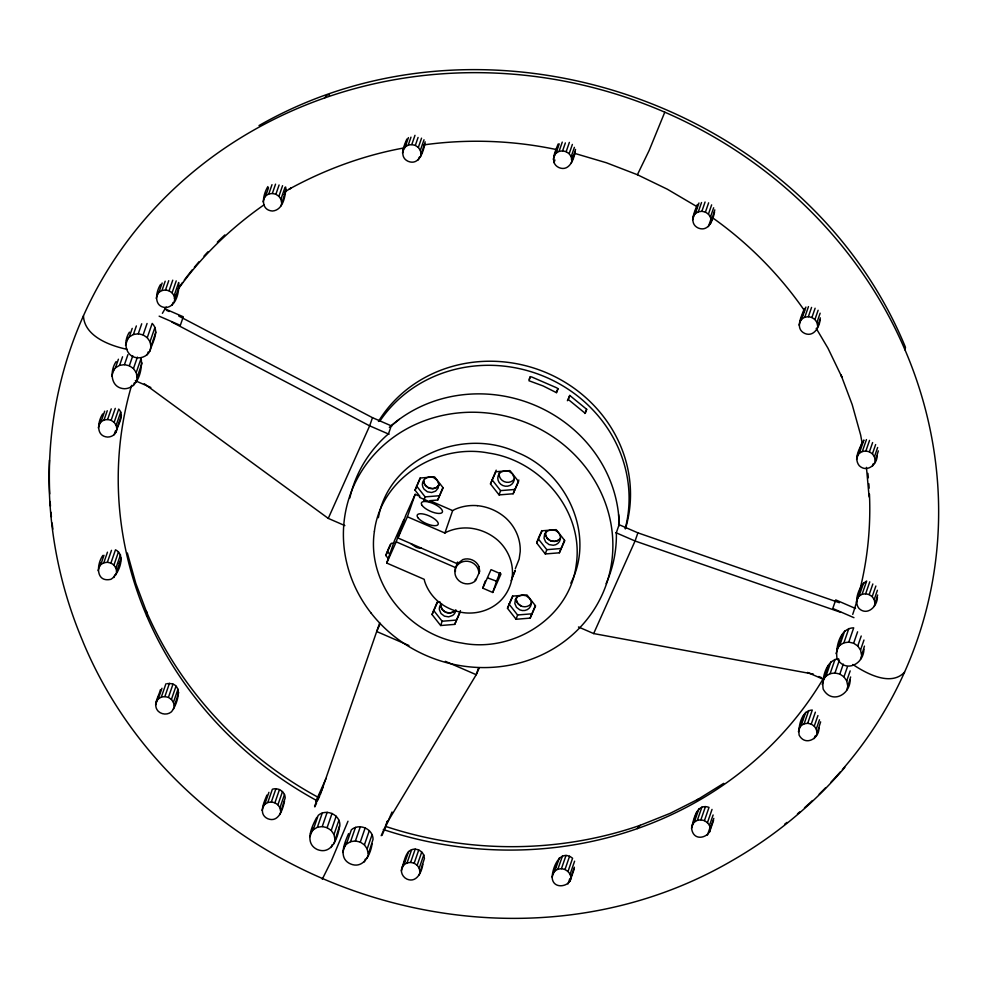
<?xml version="1.0" encoding="UTF-8"?>
<svg xmlns="http://www.w3.org/2000/svg" width="988" height="988" viewBox="0 0 988 988"><rect width="100%" height="100%" fill="white"/><g stroke="black" fill="none" stroke-linecap="round" stroke-linejoin="round"><path stroke-width="1.48" d="M49.462 460.124C46.831 521.849 58.527 583.809 82.547 640.681L83.4 642.817C184.83 885.211 500.78 992.891 728.983 862.438L730.984 861.277C773.975 836.762 812.704 805.047 844.839 767.38M455.394 571.509L455.394 568.471L457.58 562.024M83.449 315.851C84.375 336.315 109.878 345.714 127.168 349.357M146.595 615.709L146.977 613.029L135.801 583.352L127.341 552.971M905.07 349.987L905.453 347.319L904.6 345.183C803.17 102.789 487.22 -4.891 259.017 125.562M516.551 596.962L516.168 599.605L517.798 603.409L521.195 606.014M545.771 531.668L545.376 534.323L547.019 538.102L550.402 540.708L554.614 541.399A8.237 7.694 19.1 0 0 560.505 538.114M116.139 431.991L116.856 428.656L116.152 425.272L114.151 422.333L118.733 409.069C125.081 415.886 117.572 424.791 116.139 431.991C114.509 435.226 111.138 437.067 107.556 437.067C95.256 436.103 97.898 421.259 102.666 413.947M136.196 381.788L137.171 377.218L136.208 372.562L141.136 358.286C142.754 369.228 138.197 388.519 124.426 388.741C110.174 387.988 109.631 370.982 116.139 361.596M149.991 350.938L150.966 346.368L150.003 341.712L147.249 337.686L152.189 323.409C160.081 331.437 152.263 342.317 149.991 350.938C147.755 355.359 143.124 357.891 138.221 357.878C124.821 357.273 123.08 341.366 129.453 332.166M115.917 574.769C117.794 570.237 115.263 565.037 110.903 563.086L115.485 549.822C126.686 555.133 118.572 574.757 110.878 579.326C95.293 582.797 96.639 563.987 102.9 555.404M174.073 302.476L174.79 299.142L174.086 295.758L178.667 282.494C179.569 291.176 176.395 307.07 165.49 307.552C153.189 306.589 155.832 291.744 160.599 284.433M167.083 683.671C184.719 681.732 177.717 704.024 171.406 711.854C167.627 715.053 161.834 714.657 158.278 711.311C152.189 704.938 158.87 696.491 160.402 689.71M285.717 187.103C285.693 195.772 283.124 210.37 272.305 211.024C259.276 209.864 263.228 194.08 267.884 186.584M173.419 709.088L178.717 692.489M280.901 205.949L286.187 189.363M284.495 801.219C282.803 809.135 278.777 823.115 267.773 818.731C257.782 814.137 264.204 802.231 266.896 795.105M423.568 145.693L424.914 143.84C423.222 151.757 419.196 165.749 408.192 161.353C398.744 157.129 403.993 145.841 406.858 139.061M279.913 814.483L285.199 797.884C285.087 791.598 278.208 787.238 272.379 789.227L267.797 802.491L264.784 804.269L262.771 807.035M420.332 157.104L425.173 141.84M316.79 817.335C311.739 826.536 303.934 843.32 317.333 849.544C332.067 855.373 338.019 837.145 339.637 826.005M378.379 517.687C389.173 456.987 463.854 426.828 517.243 452.479C566.457 472.079 595.813 534.496 570.817 583.142M333.969 843.715L339.884 824.856C339.823 814.334 325.929 808.443 318.173 815.433L313.233 829.722L310.467 833.514M372.081 843.826C370.661 854.311 363.51 869.44 350.505 863.932C337.649 858.214 344.627 842.875 348.579 833.625M367.141 858.103L373.056 839.257C372.995 828.722 359.101 822.843 351.345 829.834L346.405 844.11L343.651 847.914M422.839 864.302C421.765 871.959 416.627 883.21 407.031 879.159C402.684 877.208 400.152 871.996 402.03 867.464C404.784 860.795 405.475 848.902 415.195 849.137C419.53 849.47 423.827 852.669 424.235 857.189M575.288 151.436C573.929 159.241 569.335 171.85 559.023 167.627C549.032 163.032 555.454 151.127 558.146 144.001M419.171 874.911L424.47 858.313M571.163 163.366L575.547 149.435M552.144 877.072C552.588 866.995 560.344 848.42 572.583 858.251L568.001 871.515C579.462 884.112 552.625 893.3 552.144 877.072L556.269 865.142M714.546 211.864C713.188 219.669 708.594 232.279 698.294 228.055C688.303 223.461 694.725 211.556 697.405 204.43M710.421 223.794L714.806 209.864M691.588 828.216C693.539 819.546 696.503 802.898 709.014 807.381L704.432 820.633C722.327 831.106 693.922 847.679 691.588 828.216L696.886 811.63M820.126 319.914C819.274 327.411 813.655 337.279 804.775 333.45C794.278 328.485 801.861 315.962 804.356 308.491L803.886 310.714M816.915 329.189L820.373 317.901M819.003 727.847C819.213 739.073 804.973 746.397 799.107 735.084C798.205 726.402 801.379 710.508 812.284 710.026L807.702 723.29L804.146 723.809L801.132 725.587L799.119 728.354M877.171 455.542C877.233 464.669 866.871 473.042 859.276 465.731C853.039 458.012 860.215 447.317 863.883 440.043L859.301 453.294L857.288 456.061M802.985 718.437L803.701 715.102M861.869 442.809L856.571 459.395M850.162 680.102C849.742 695.453 831.316 704.172 823.189 689.13C821.51 678.904 826.03 659.663 838.689 658.86M828.142 665.628L822.226 684.474M816.261 735.801L820.633 721.858M874.417 463.508L878.344 450.886M863.957 649.252C863.537 664.603 845.111 673.322 836.984 658.267C835.379 647.325 839.936 628.035 853.706 627.825L848.778 642.101L843.9 642.817L839.775 645.263L837.009 649.054M840.961 639.347L841.937 634.778M877.393 596.999C877.529 606.348 867.328 616.302 859.041 608.509C853.015 601.445 859.486 584.982 866.661 581.043L862.079 594.294L859.066 596.085L857.053 598.851M861.635 585.588L856.337 602.174M846.704 690.106L850.643 676.965M860.499 659.255L864.438 646.115M874.195 606.286L877.653 594.998M111.718 376.156L114.176 369.018M112.694 371.587L115.46 367.795L118.412 359.224M125.513 345.306L127.983 338.168M126.489 340.736L129.255 336.945L132.219 328.374M115.46 367.795L119.585 365.362L122.549 356.791M98.294 427.89L101.035 419.937M98.998 424.556L101.023 421.79L104.691 411.181M129.255 336.945L133.392 334.5L136.356 325.941M101.023 421.79L104.036 420.011L107.247 410.724M119.585 365.362L124.463 364.646L127.909 354.643M104.036 420.011L107.593 419.492L111.249 408.884M133.392 334.5L138.258 333.783L141.716 323.792M136.208 372.562L133.454 368.549L129.329 365.758L132.787 355.766M114.151 422.333L111.138 420.308L115.263 408.365M147.249 337.686L143.124 334.907L147.076 323.484M156.228 298.376L158.512 291.744M156.931 295.042L158.957 292.275L162.156 282.988M133.454 368.549L137.406 357.125M158.957 292.275L161.97 290.497L165.181 281.209M116.152 425.272L120.734 412.008M114.126 434.757L115.497 430.78M116.856 428.656L121.438 415.405M161.97 290.497L165.527 289.978L168.726 280.691M133.429 385.579L134.417 382.726M137.171 377.218L142.099 362.942M150.003 341.712L154.943 327.436M174.086 295.758L172.085 292.819L169.072 290.793L172.739 280.184M147.224 354.729L148.212 351.876M150.966 346.368L155.906 332.079M172.085 292.819L176.21 280.888M172.06 305.243L172.974 302.6M174.357 298.623L175.728 294.634M174.79 299.142L179.371 285.89M98.059 570.669L100.813 562.715M98.775 567.334L100.788 564.568L103.999 555.293M100.788 564.568L103.802 562.789L107.47 552.181M103.802 562.789L107.359 562.271L111.483 550.328M113.916 565.111L118.498 551.86M115.917 568.051L120.511 554.787M113.892 577.535L114.818 574.893M116.621 571.447L121.203 558.183M263.043 201.848L266.254 192.561M263.759 198.514L265.772 195.748L268.526 187.794M265.772 195.748L268.785 193.969L271.996 184.682M268.785 193.969L272.342 193.45L275.541 184.163M281.605 202.614L280.901 199.23L278.9 196.291L275.887 194.266L279.098 184.978M278.9 196.291L282.568 185.682M280.901 199.23L285.026 187.288M155.561 704.975L158.315 697.022M156.277 701.641L158.29 698.874L161.958 688.265M158.29 698.874L161.316 697.096L165.898 683.844M161.316 697.096L164.86 696.577L169.442 683.313M174.135 705.753L173.431 702.357L171.418 699.43L168.417 697.392L172.999 684.141M171.418 699.43L176 686.166M173.431 702.357L178.013 689.105M402.474 152.992L406.142 142.395M403.19 149.67L405.204 146.903L408.415 137.616M405.204 146.903L408.229 145.113L410.971 137.159M408.229 145.113L411.774 144.594L414.985 135.319M421.049 153.77L420.345 150.374L418.332 147.447L415.331 145.409L418.072 137.456M418.332 147.447L421.543 138.159M420.345 150.374L424.013 139.765M418.319 159.871L419.233 157.216M178.779 316.049L372.476 417.677L369.66 425.84L328.263 518.391L344.849 525.591M262.055 810.37L265.266 801.095M264.784 804.269L268.909 792.339M267.797 802.491L271.354 801.972L275.936 788.708M280.617 811.148L279.925 807.752L277.912 804.812L274.899 802.787L279.493 789.523M277.912 804.812L282.494 791.561M279.925 807.752L284.507 794.488M388.408 558.788L385.826 555.491L387.308 551.218L389.889 554.503M386.716 563.049L394.471 540.609L403.956 519.392L396.2 541.832L386.716 563.049L424.198 579.314L424.704 581.5A45.448 42.435 19.1 0 0 437.165 600.593C445.057 607.558 455.06 611.868 465.521 612.906A45.448 42.435 19.1 0 0 500.644 600.605C507.573 593.541 511.821 584.106 512.439 574.226A45.448 42.435 19.1 0 0 497.964 540.399C490.06 533.446 480.069 529.123 469.596 528.098A45.448 42.435 19.1 0 0 446.885 531.927L444.896 533.038L407.414 516.773L415.17 494.333L419.9 496.384L415.034 490.184L420.159 477.784M478.945 566.544A12.412 11.597 19.1 0 0 462.878 559.566L457.37 563.778L397.929 537.978L405.66 515.588L415.17 494.333M320.248 794.784L379.516 623.354M423.766 500.867L425.136 496.89L416.516 485.911M309.985 836.651L312.949 828.092M313.233 829.722L317.37 827.277L322.298 813M317.37 827.277L322.236 826.561L327.176 812.284M553.317 159.266L557.43 147.335M554.021 155.931L556.034 153.165L559.245 143.877M554.009 162.662L554.935 160.007M477.352 505.658A45.448 42.435 19.1 0 0 454.641 509.487L452.652 510.598L429.792 500.669L437.709 500.027L442.822 487.615M556.034 153.165L559.06 151.386L562.258 142.099M334.944 839.145L333.981 834.49L331.227 830.463L327.102 827.685L332.042 813.408M559.06 151.386L562.604 150.868L565.358 142.914M331.227 830.463L336.167 816.187M571.879 160.031L571.175 156.647L569.162 153.708L566.161 151.683L569.372 142.395M569.162 153.708L572.373 144.433M333.981 834.49L338.921 820.213M331.202 847.506L332.19 844.641M571.175 156.647L574.386 147.36M571.435 159.513L572.818 155.524M444.896 533.038L452.652 510.598M342.663 852.483L346.121 842.48M346.405 844.11L350.542 841.677L355.482 827.401M460.161 612.19L454.715 624.379L440.66 625.528L432.04 614.536L437.153 602.137M350.542 841.677L355.408 840.961L360.348 826.684M368.116 853.533L367.166 848.89L364.411 844.864L360.287 842.085L365.214 827.796M364.411 844.864L369.339 830.587M440.66 625.528L442.142 621.242L433.522 610.263M490.468 483.922L495.914 471.745L509.969 470.597L518.589 481.576L513.143 493.765L499.088 494.914L490.468 483.922L496.186 470.165M367.166 848.89L372.093 834.601M530.346 376.65L528.938 380.738L543.116 385.95L556.59 392.73L557.998 388.655L556.466 387.716L532.075 377.132L530.346 376.65L529.185 379.244M364.374 861.894L365.362 859.041M499.088 494.914L500.57 490.628L491.95 479.649M454.715 624.379L460.433 610.621M387.543 820.867L386.604 823.584L476.216 674.705L479.279 667.876M392.014 812.025L382.01 835.379M513.143 493.765L518.861 480.007M482.774 588.156L491.048 569.644L501.002 573.966L492.728 592.467L482.774 588.156L485.207 581.117M492.728 592.467L496.618 581.216L487.603 577.894M401.313 870.799L404.981 860.19M402.03 867.464L404.043 864.698L408.624 851.446M404.043 864.698L407.056 862.919L411.65 849.668M569.755 395.447L568.347 399.523L585.267 413.379L586.674 409.304L569.755 395.447L567.396 400.733M407.056 862.919L410.613 862.4L415.195 849.137M478.575 667.913L476.216 674.705L445.378 661.33M419.888 871.577L419.184 868.18L417.171 865.253L414.17 863.216L418.751 849.964M417.171 865.253L421.753 851.989M507.474 608.287L512.92 596.097L526.975 594.949L535.595 605.928L530.136 618.118L516.094 619.266L507.474 608.287L512.587 595.875M419.184 868.18L423.766 854.929M536.682 542.98L542.14 530.791L556.182 529.642L564.803 540.621L559.356 552.811L545.302 553.959L536.682 542.98L537.67 540.115M516.094 619.266L517.576 614.981L508.956 604.001M545.302 553.959L546.784 549.674L538.164 538.695L541.795 530.568M530.136 618.118L535.261 605.706M559.356 552.811L564.469 540.399M692.576 219.694L697.158 206.43M693.28 216.36L695.305 213.593L698.973 202.985M695.305 213.593L698.318 211.815L701.529 202.528M698.318 211.815L701.875 211.296L705.074 202.009M711.138 220.472L710.434 217.076L708.433 214.137L705.42 212.111L708.631 202.824M708.433 214.137L711.632 204.862M710.434 217.076L713.645 207.789M708.408 226.573L711.162 218.607M618.537 524.443L637.89 532.841L635.062 541.004L593.665 633.567L578.462 626.972M552.86 873.738L554.873 870.971L559.455 857.708M554.873 870.971L557.887 869.193L562.481 855.929M557.887 869.193L561.443 868.674L566.025 855.41M568.001 871.515L565 869.489L569.582 856.226M570.014 874.454L574.596 861.19M567.989 883.939L569.817 878.641M570.718 877.838L574.386 867.229M570.002 881.173L574.127 869.242M799.057 325.089L803.652 311.825M799.774 321.755L801.787 318.988L805.912 307.058M801.787 318.988L804.8 317.21L808.468 306.601M804.8 317.21L808.357 316.691L811.568 307.404M817.632 325.855L816.928 322.471L814.915 319.532L811.914 317.506L815.112 308.219M814.915 319.532L818.126 310.257M816.928 322.471L820.139 313.184M692.304 824.894L694.317 822.127L698.899 808.863M694.317 822.127L697.33 820.336L701.912 807.085M697.33 820.336L700.887 819.818L705.469 806.566M707.445 822.671L712.027 809.407M709.446 825.598L713.114 814.989M707.42 835.095L710.174 827.141M710.15 828.994L713.818 818.385M709.446 832.328L713.571 820.398M859.301 453.294L862.314 451.516L866.439 439.586M862.314 451.516L865.871 450.997L869.539 440.389M875.133 460.173L874.429 456.777L872.429 453.85L869.415 451.812L872.626 442.538M872.429 453.85L875.64 444.563M874.429 456.777L877.64 447.502M872.404 466.274L873.318 463.619M798.403 731.688L802.528 719.758M801.132 725.587L805.714 712.336M804.146 723.809L808.727 710.557M823.202 679.905L825.968 676.113L830.908 661.837M816.965 732.466L816.273 729.07L814.26 726.143L811.247 724.105L815.372 712.175M836.033 653.624L840.467 640.767M839.775 645.263L844.703 630.974M825.968 676.113L830.105 673.668L835.033 659.391M859.066 596.085L863.648 582.821M814.26 726.143L817.928 715.534M843.9 642.817L848.84 628.541M830.105 673.668L834.971 672.964L839.417 660.108M816.273 729.07L819.472 719.795M814.236 738.567L815.162 735.912M862.079 594.294L865.636 593.776L869.761 581.846M847.679 685.536L846.716 680.88L843.962 676.866L839.837 674.075L843.295 664.084M874.899 602.952L874.207 599.555L872.194 596.629L869.181 594.591L872.849 583.982M861.474 654.686L860.523 650.03L857.769 646.004L853.644 643.225L857.596 631.801M843.962 676.866L847.42 666.863M872.194 596.629L875.862 586.02M857.769 646.004L861.227 636.013M874.207 599.555L877.406 590.281M846.716 680.88L850.174 670.889M860.523 650.03L863.969 640.039M664.788 112.187L649.128 150.497L637.396 174.728L606.385 162.761L574.51 153.338M347.986 821.238L331.326 861.03L322.261 879.221M499.372 574.584L498.631 576.733L500.36 573.114M496.309 581.673L499.977 572.657M387.914 549.859L390.334 544.437M385.826 555.491L391.273 543.314L393.916 543.091M415.034 490.184L420.493 478.007L434.535 476.858L443.167 487.837L437.709 500.027M397.929 537.978L407.414 516.773M380.355 623.329L376.687 631.517L408.933 645.51M315.678 801.626L326.04 778.47M314.555 806.109L323.076 787.041M314.826 806.912L316.629 802.874M317.84 800.181L319.643 796.13M432.04 614.536L437.499 602.359L440.302 602.124M556.256 392.545L557.998 388.655M385.579 825.449L387.407 821.361M381.183 835.7L385.394 826.277M584.797 413.49L586.674 409.304M512.451 576.992L515.279 570.311L511.166 580.709M324.472 98.047L327.423 94.725L329.523 94.996M637.272 828.623L640.236 825.301L670.173 813.334L698.788 798.897M515.341 568.619L519.145 559.097L520.194 551.786A45.448 42.435 19.1 0 0 505.72 517.959C497.816 511.006 487.825 506.683 477.352 505.658M904.551 672.149C891.003 686.808 866.488 673.643 852.854 664.492M284.136 194.537L285.483 192.697M119.153 563.358L120.499 561.517M178.519 288.694C201.848 255.843 231.303 227.685 264.29 204.652M475.018 580.03L476.401 578.783M399.164 419.394L391.26 425.828L388.445 433.991L386.53 435.547A135.677 126.686 19.1 0 0 349.838 497.977M284.816 191.907L291.225 187.93L289.212 189.103C325.311 169.343 364.374 155.042 404.907 147.768M696.775 800.07L723.71 783.348M453.924 611.584L449.997 612.98L445.761 612.276L442.377 609.67L440.772 605.879M549.834 530.198L547.191 531.124L544.623 534.212L544.03 538.201L545.672 541.98L549.069 544.586L553.28 545.277A8.237 7.694 19.1 0 0 560.381 536.855A8.324 7.768 19.1 0 0 555.392 530.445L551.143 529.741M640.236 825.301C558.591 853.595 467.904 853.607 385.962 826.524M424.013 144.865C468.065 138.74 513.278 140.407 556.787 149.645M500.57 490.628L514.625 489.48M425.136 496.89L439.191 495.741M546.784 549.674L560.838 548.525M517.576 614.981L531.618 613.832M442.142 621.242L456.197 620.094M593.665 633.567L813.309 674.088M562.604 150.868L566.161 151.683M411.774 144.594L415.331 145.409M701.875 211.296L705.42 212.111M272.342 193.45L275.887 194.266M808.357 316.691L811.914 317.506M165.527 289.978L169.072 290.793M865.871 450.997L869.415 451.812M138.258 333.783L143.124 334.907M124.463 364.646L129.329 365.758M107.593 419.492L111.138 420.308M865.636 593.776L869.181 594.591M848.778 642.101L853.644 643.225M834.971 672.964L839.837 674.075M107.359 562.271L110.903 563.086M807.702 723.29L811.247 724.105M164.86 696.577L168.417 697.392M700.887 819.818L704.432 820.633M271.354 801.972L274.899 802.787M561.443 868.674L565 869.489M322.236 826.561L327.102 827.685M355.408 840.961L360.287 842.085M410.613 862.4L414.17 863.216M637.89 532.841L839.38 602.717M840.912 612.387L635.062 541.004L615.709 532.606M164.934 308.824L183.286 316.79L180.322 325.361L159.142 316.16M855.509 608.485L835.737 599.914L832.773 608.472L853.953 617.673M166.392 310.306L169.158 311.504M372.476 417.677L391.828 426.075M389.013 434.238L369.66 425.84L171.875 322.063M419.542 497.396L429.447 501.694M818.842 676.496L821.608 677.694M135.319 380.738L150.843 387.481M807.542 672.433L823.066 679.176M396.2 541.832L455.641 567.631M637.396 174.728L667.283 189.19L695.848 205.998M318.111 797.291C242.406 756.228 180.322 690.13 146.125 610.893L146.977 613.029M711.817 217.249C747.879 242.678 779.544 274.541 804.627 310.862M144.273 383.776L328.263 518.391M410.847 543.622L415.713 547.019A6.595 2.359 24.1 0 0 421.382 548.192M816.212 328.387L827.969 348.208L841.875 377.107L841.023 374.971L852.199 404.648L860.659 435.029L862.265 443.847M478.908 566.519L479.736 571.336L475.648 580.561L474.129 581.833A12.066 11.263 19.1 0 1 456.221 577.338A12.066 11.263 19.1 0 1 463.273 561.579A12.066 11.263 19.1 0 1 478.735 571.558L478.797 573.522M866.439 467.361L869.119 496.964M618.599 514.612L619.106 524.69L616.29 532.853L616.401 535.298A135.677 126.686 19.1 0 1 606.076 583.686M380.034 420.863A135.677 126.686 19.1 0 1 546.784 377.577A135.677 126.686 19.1 0 1 625.182 528.741M378.441 421.456A135.677 126.686 19.1 0 1 547.513 373.205A135.677 126.686 19.1 0 1 625.466 528.654M389.346 427.384A135.677 126.686 19.1 0 1 535.558 405.549A135.677 126.686 19.1 0 1 619.217 525.752M423.691 480.514A8.287 7.743 19.1 0 0 439.536 484.157L436.943 487.269L433.003 488.628L428.755 487.924L425.396 485.33A8.237 7.694 19.1 0 1 423.753 481.551M514.291 479.069A8.287 7.731 19.1 0 1 499.335 472.573M559.369 539.386A8.287 7.743 19.1 0 1 545.327 533.298M531.952 602.248A8.287 7.743 19.1 0 1 516.106 598.605M454.739 610.955A8.287 7.743 19.1 0 1 440.685 604.866M455.801 609.744A8.287 7.731 19.1 0 1 452.59 615.462L448.663 616.858L444.427 616.154L441.031 613.548L439.425 609.744A8.287 7.731 19.1 0 1 441.55 603.557M49.733 493.901A447.725 418.06 19.1 0 1 631.443 99.171A447.725 418.06 19.1 0 1 842.381 769.566M840.356 771.875A447.725 418.06 19.1 0 1 831.044 782.088M825.709 787.634A447.725 418.06 19.1 0 1 819.176 794.154M812.482 800.527A447.725 418.06 19.1 0 1 804.479 807.789M799.823 811.852A447.725 418.06 19.1 0 1 797.464 813.853M786.967 822.411A447.725 418.06 19.1 0 1 784.62 824.251M52.858 529.099A447.725 418.06 19.1 0 1 52.092 522.985M51.413 516.872A447.725 418.06 19.1 0 1 50.981 512.278M50.462 506.152A447.725 418.06 19.1 0 1 50.153 501.558M823.375 678.472A378.379 353.309 19.1 0 1 383.295 829.525M317.333 800.91A378.379 353.309 19.1 0 1 131.602 385.369M162.39 313.332A378.379 353.309 19.1 0 1 166.145 306.996M178.211 288.484A378.379 353.309 19.1 0 1 182.521 282.494M184.274 280.123A378.379 353.309 19.1 0 1 192.45 269.613M194.327 267.328A378.379 353.309 19.1 0 1 199.094 261.672M203.997 256.114A378.379 353.309 19.1 0 1 208.011 251.742M217.335 242.159A378.379 353.309 19.1 0 1 224.844 234.946M867.896 473.376A378.379 353.309 19.1 0 1 868.341 477.809M868.835 483.725A378.379 353.309 19.1 0 1 869.144 488.171M869.452 494.086A378.379 353.309 19.1 0 1 852.718 614.4M374.403 531.285C366.363 584.624 409.847 635.543 461.878 643.052C512.846 653.142 569.706 617.883 576.226 564.827C584.279 511.5 540.782 460.581 488.751 453.072C437.783 442.982 380.936 478.229 374.403 531.285M438.758 484.071L438.178 488.035L435.597 491.147L431.657 492.506L427.421 491.802L424.062 489.208A8.237 7.694 19.1 0 1 425.581 478.353A8.324 7.768 19.1 0 1 433.744 477.661L437.128 480.267L438.758 484.071M515.415 599.518L514.834 603.483L516.465 607.287L519.849 609.892A8.324 7.768 19.1 0 0 530.618 606.126A8.237 7.694 19.1 0 0 529.543 598.345L526.172 595.752L521.936 595.048L517.996 596.406L515.415 599.518M504.93 470.696L501.002 472.091A8.287 7.731 19.1 0 0 502.855 485.54A8.287 7.731 19.1 0 0 514.168 477.797L512.562 474.005L509.178 471.4L504.93 470.696M371.105 613.103A135.677 126.686 19.1 0 0 602.544 593.887A135.677 126.686 19.1 0 0 460.754 412.712A135.677 126.686 19.1 0 0 371.105 613.103M417.936 517.7A11.461 4.088 24.1 0 0 436.128 525.591A11.461 4.088 24.1 0 0 429.039 515.835A11.461 4.088 24.1 0 0 417.936 517.7M422.16 505.461A11.461 4.088 24.1 0 0 440.352 513.352A11.461 4.088 24.1 0 0 433.275 503.596A11.461 4.088 24.1 0 0 422.16 505.461"/></g></svg>
